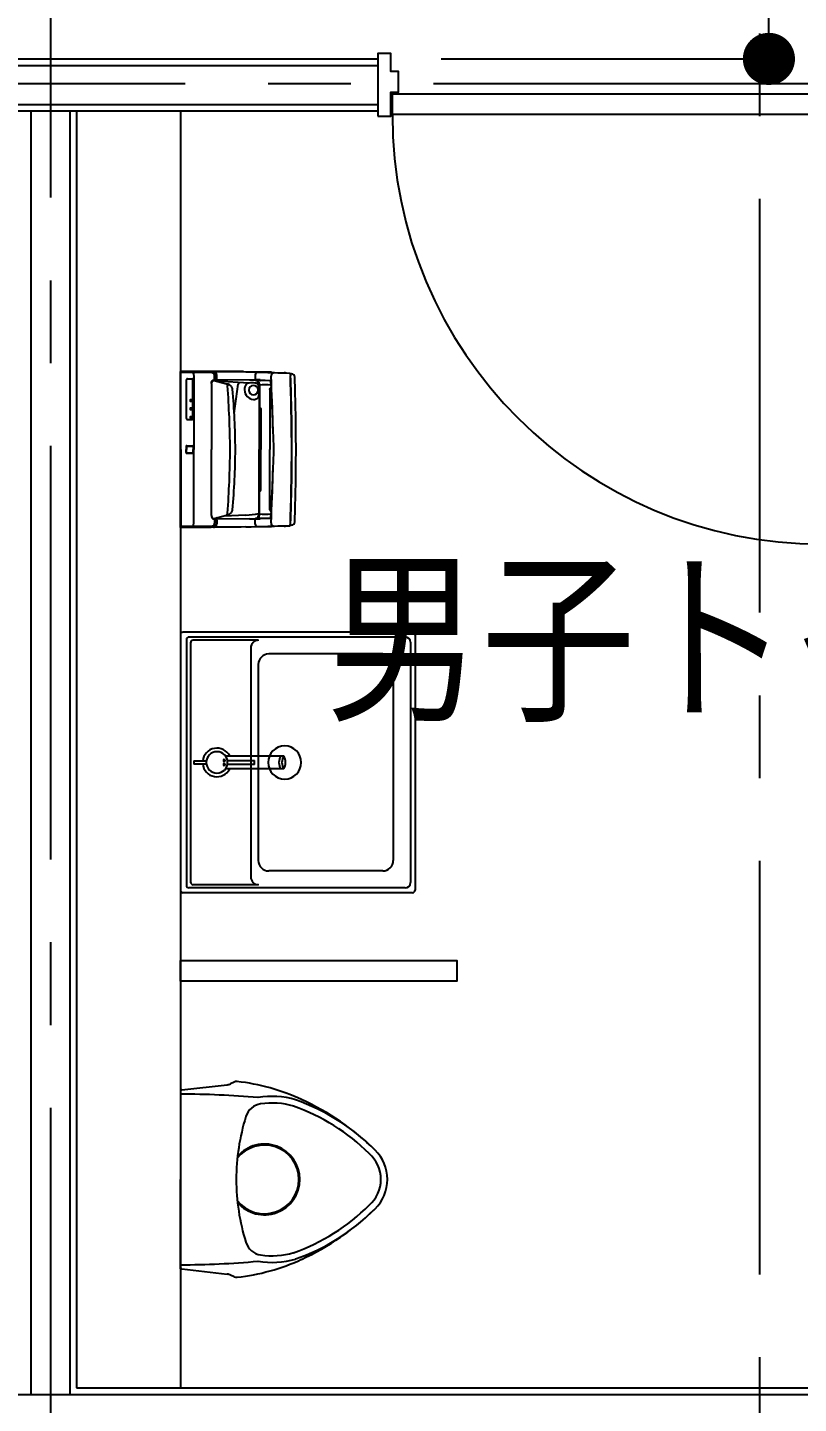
# Model space of a CAD drawing. Extents: x -119186 to 98821, y 1814 to 147180.
# Drawn here: x 18215 to 19694, y 32533 to 35173 of the extents above; entities that cross this region are included whole.
import ezdxf
from ezdxf.enums import TextEntityAlignment as Align

# ---------------------------------------------------------------- set-up
doc = ezdxf.new("R2010")
doc.units = 0
doc.header["$LTSCALE"] = 12.7
doc.header["$MEASUREMENT"] = 0
doc.header["$PDMODE"] = 1
doc.header["$PDSIZE"] = -2
doc.linetypes.add('CENTER', pattern=[2, 1.25, -0.25, 0.25, -0.25])
doc.layers.get('0').update_dxf_attribs({"linetype": 'CONTINUOUS'})
doc.layers.get('DEFPOINTS').update_dxf_attribs({"color": 1, "linetype": 'CONTINUOUS'})
for name, color, linetype in [('80_SHELL_TEXT', 7, 'CONTINUOUS'), ('A_寸法', 9, 'CONTINUOUS'), ('A_建築（什器）', 8, 'CONTINUOUS'), ('A_建築（建具）', 2, 'CONTINUOUS'), ('A_建築（新設・仕上げ）', 2, 'CONTINUOUS'), ('A_建築（軽鉄下地）', 8, 'CONTINUOUS'), ('A_通り芯', 8, 'CENTER')]:
    doc.layers.add(name, color=color, linetype=linetype)
doc.styles.add('Dim', font='simplex.shx', dxfattribs={"width": 0.7, "bigfont": 'extfont2.shx'})
doc.styles.get("Standard").update_dxf_attribs({"font": 'txt', "bigfont": 'BIGFONT.SHX'})
doc.dimstyles.new('1-200', dxfattribs={"dimscale": 200, "dimtxt": 3, "dimasz": 1, "dimexe": 1, "dimexo": 1, "dimgap": 1, "dimtad": 1, "dimdec": 0, "dimtxsty": 'Dim', "dimblk": 'DOT', "dimcen": 2.5, "dimadec": 0, "dimazin": 0, "dimtfac": 1, "dimtdec": 0, "dimtix": 1, "dimtmove": 2, "dimatfit": 3, "dimldrblk": '引出線', "dimfxl": 1, "dimlwd": -1, "dimlwe": -1, "dimarcsym": 0})

# ---------------------------------------------------------------- blocks, each defined once
blk = doc.blocks.new('_Dot')
at = {"color": 0, "linetype": 'ByBlock', "lineweight": -2}
blk.add_line((-0.5, 0), (-1, 0), dxfattribs=at)
at = {"color": 0, "linetype": 'ByBlock', "const_width": 0.5}
blk.add_lwpolyline([(-0.25, 0, 1), (0.25, 0, 1)], format="xyb", close=True, dxfattribs=at)
blk = doc.blocks.new('*D32')
at = {"layer": 'A_寸法', "color": 0, "transparency": 16777216}
for p, q in [((19031.1, 36632.6), (19637.4, 36632.6)), ((19637.4, 35212.6), (19637.4, 36532.6)), ((19009, 35112.6), (19637.4, 35112.6))]:
    blk.add_line(p, q, dxfattribs=at)
at = {"layer": 'DEFPOINTS', "color": 0, "transparency": 16777216}
for p in [(19031.1, 36632.6), (19637.4, 36632.6), (19009, 35112.6)]:
    blk.add_point(p, dxfattribs=at)
at = {"layer": 'A_寸法', "color": 0, "transparency": 16777216, "xscale": 100, "yscale": 100, "zscale": 100}
for p, rotation in [((19637.4, 36632.6), 90), ((19637.4, 35112.6), 270)]:
    blk.add_blockref('_Dot', p, dxfattribs=dict(at, rotation=rotation))
at = {"layer": 'A_寸法', "color": 0, "transparency": 16777216, "insert": (19397.4, 35872.6), "char_height": 360, "attachment_point": 5, "rotation": 90, "style": 'Dim'}
blk.add_mtext('1520', dxfattribs=at)
blk = doc.blocks.new('引出線')
at = {"color": 0, "linetype": 'ByBlock'}
for points in [[(0, 0), (-1.96, -0.4)], [(-1, 0), (0, 0)]]:
    blk.add_lwpolyline(points, dxfattribs=at)
blk = doc.blocks.new('Toilet for Men')
at = {"color": 0}
for p, q in [((-186.9, 103), (-183.6, 96)), ((-171.6, 2.5), (-181.7, 89.6)), ((171.6, 2.5), (181.7, 89.6)), ((186.9, 103), (183.6, 96)), ((-171.6, 2.5), (-171.3, 0)), ((-171.3, 0), (0, 0)), ((171.3, 0), (0, 0)), ((171.6, 2.5), (171.3, 0))]:
    blk.add_line(p, q, dxfattribs=at)
for centre, radius, start, end in [((0, 318.5), 78.6, 90, 135.7064), ((0, 318.5), 78.6, 44.2936, 90), ((305.3, 20.6), 505.2, 135.7064, 155.2161), ((226.3, 87.8), 401.6, 135.157, 160.6404), ((0, 318.5), 66, 90, 138.6236), ((0, 318.5), 66, 41.3764, 90), ((-305.3, 20.6), 505.2, 24.7839, 44.2936), ((-226.3, 87.8), 401.6, 19.3596, 44.843), ((226.3, 87.8), 389, 135.157, 160.6404), ((-226.3, 87.8), 389, 19.3596, 44.843), ((211.8, 63.8), 402.1, 155.2161, 173.6168), ((-2.8, 175.9), 156.5, 163.2845, 189.9664), ((-2.8, 175.9), 143.8, 163.2845, 188.8438), ((0, 161.1), 67.9, 310.6222, 229.3778), ((0, 161.1), 65.9, 307.9237, 232.0763), ((2.8, 175.9), 143.8, 351.1562, 16.7155), ((2.8, 175.9), 156.5, 350.0336, 16.7155), ((-211.8, 63.8), 402.1, 6.3832, 24.7839), ((1493.3, -1.4), 1657, 174.7996, 179.9529), ((-109.9, 159.2), 35.4, 188.8438, 252.6558), ((109.9, 159.2), 35.4, 287.3442, 351.1562), ((-1493.3, -1.4), 1657, 0.0471, 5.2004), ((-177.8, 107.4), 10.1, 173.6168, 205.641), ((0, 511.2), 404.1, 252.6558, 270), ((0, 511.2), 404.1, 270, 287.3442), ((177.8, 107.4), 10.1, 334.359, 6.3832), ((-201.8, 87.3), 20.2, 6.6208, 25.641), ((201.8, 87.3), 20.2, 154.359, 173.3792)]:
    blk.add_arc(centre, radius, start, end, dxfattribs=at)

msp = doc.modelspace()

# ---------------------------------------------------------------- linework, layer by layer
at = {"layer": 'A_建築（什器）', "color": 8}
msp.add_line((18508.65, 35010.15), (18508.65, 32562.64), dxfattribs=at)
at = {"layer": 'A_建築（什器）', "color": 8, "linetype": 'ByBlock', "lineweight": -2}
for p, q in [((18508.65, 34512.64), (18508.67, 34512.75)), ((18508.65, 34512.64), (18508.65, 34363.15)), ((18508.65, 34213.65), (18508.65, 34512.64)), ((18508.65, 34511.73), (18508.66, 34511.84)), ((18508.65, 34510.12), (18508.67, 34510.24)), ((18508.66, 34511.84), (18508.69, 34511.94)), ((18508.67, 34512.75), (18508.7, 34512.86)), ((18508.7, 34511.95), (18508.67, 34511.85)), ((18508.67, 34510.24), (18508.7, 34510.34)), ((18508.67, 34504.49), (18508.7, 34504.52)), ((18508.73, 34512), (18508.69, 34511.94)), ((18508.7, 34512.86), (18508.76, 34512.95)), ((18508.76, 34512.04), (18508.7, 34511.95)), ((18508.7, 34510.34), (18508.76, 34510.44)), ((18508.7, 34504.52), (18508.77, 34504.56)), ((18508.77, 34512.06), (18508.73, 34512)), ((18508.76, 34512.95), (18508.84, 34513.03)), ((18508.76, 34510.44), (18508.84, 34510.52)), ((18508.82, 34512.11), (18508.77, 34512.06)), ((18508.77, 34504.56), (18508.85, 34504.58)), ((18508.89, 34512.16), (18508.82, 34512.11)), ((18508.84, 34513.03), (18508.94, 34513.09)), ((18508.84, 34510.52), (18508.94, 34510.58)), ((18508.85, 34504.58), (18508.95, 34504.6)), ((18508.97, 34512.2), (18508.89, 34512.16)), ((18508.94, 34513.09), (18509.05, 34513.13)), ((18508.94, 34510.58), (18509.04, 34510.61)), ((18508.95, 34504.6), (18509.06, 34504.61)), ((18509.06, 34512.22), (18508.97, 34512.2)), ((18509.04, 34510.61), (18509.16, 34510.62)), ((18509.05, 34513.13), (18509.16, 34513.14)), ((18509.15, 34512.23), (18509.06, 34512.22)), ((18509.06, 34504.61), (18509.17, 34504.61)), ((18683.16, 34511.62), (18509.16, 34513.14)), ((18509.3, 34510.62), (18509.16, 34513.14)), ((18509.16, 34510.62), (18509.16, 34513.14)), ((18509.16, 34510.61), (18509.16, 34510.62)), ((18509.17, 34510.57), (18509.16, 34510.61)), ((18509.18, 34510.47), (18509.17, 34510.57)), ((18509.17, 34504.61), (18509.29, 34504.61)), ((18509.19, 34510.32), (18509.18, 34510.47)), ((18509.2, 34510.09), (18509.19, 34510.32)), ((18509.22, 34509.77), (18509.2, 34510.09)), ((18509.23, 34509.38), (18509.22, 34509.77)), ((18509.23, 34511.84), (18558.96, 34511.37)), ((18509.25, 34508.93), (18509.23, 34509.38)), ((18509.26, 34508.41), (18509.25, 34508.93)), ((18509.27, 34507.78), (18509.26, 34508.41)), ((18509.28, 34507.04), (18509.27, 34507.78)), ((18509.29, 34505.38), (18509.28, 34507.04)), ((18555.9, 34510.64), (18509.29, 34510.88)), ((18509.29, 34363.15), (18509.3, 34510.62)), ((18509.29, 34363.15), (18509.29, 34505.38)), ((18569.83, 34510.4), (18509.3, 34510.62)), ((18529.16, 34513.14), (18629.68, 34513.14)), ((18534.1, 34504.99), (18534.15, 34363.15)), ((18534.1, 34504.99), (18534.15, 34363.15)), ((18558.91, 34511.37), (18555.9, 34510.64)), ((18571.43, 34511.68), (18572.18, 34511.95)), ((18572.11, 34511.94), (18574.04, 34512.03)), ((18633.97, 34511.64), (18574.04, 34512.03)), ((18574.18, 34496.62), (18574.19, 34504.59)), ((18577.62, 34499.09), (18577.63, 34505.57)), ((18578.28, 34498.53), (18578.26, 34505.74)), ((18651.98, 34506.22), (18651.93, 34497.21)), ((18721.88, 34508.29), (18719.33, 34508.54)), ((18508.65, 34504.45), (18508.67, 34504.49)), ((18520.11, 34422.74), (18520.11, 34496.8)), ((18521.93, 34498.73), (18530.88, 34498.73)), ((18532.7, 34422.74), (18532.7, 34496.8)), ((18568.12, 34489.75), (18568.01, 34363.15)), ((18568.52, 34489.71), (18568.12, 34489.8)), ((18568.52, 34489.71), (18568.52, 34363.15)), ((18572.06, 34496.42), (18573.82, 34496.26)), ((18572.48, 34495.54), (18577.86, 34494.48)), ((18574.1, 34496.27), (18577.5, 34496.98)), ((18577.49, 34496.37), (18577.54, 34498.22)), ((18642, 34496.18), (18577.5, 34496.98)), ((18577.62, 34499.09), (18578.27, 34498.54)), ((18577.86, 34494.48), (18597.26, 34489.38)), ((18639.79, 34490.7), (18579.34, 34494.33)), ((18611.99, 34432.34), (18619.52, 34488.68)), ((18661.79, 34496.92), (18651.93, 34497.37)), ((18662.11, 34495.64), (18652.73, 34495.74)), ((18658.88, 34485.59), (18658.81, 34467.48)), ((18659.65, 34486.91), (18659.63, 34363.17)), ((18660.5, 34486.95), (18660.5, 34441.03)), ((18661.75, 34496.16), (18661.79, 34496.92)), ((18680.68, 34495.2), (18661.75, 34496.16)), ((18680.72, 34494.85), (18662.11, 34495.64)), ((18680.37, 34478.57), (18680.37, 34363.15)), ((18682.66, 34481.15), (18681.01, 34481.15)), ((18660.06, 34437.36), (18660.06, 34363.15)), ((18662.89, 34437.38), (18662.9, 34363.15)), ((18521.93, 34420.85), (18530.88, 34420.85)), ((18508.65, 34213.65), (18508.65, 34363.15)), ((18509.29, 34363.15), (18509.3, 34215.67)), ((18519.35, 34368.64), (18519.35, 34363.14)), ((18519.35, 34368.64), (18519.5, 34368.64)), ((18519.35, 34357.65), (18519.35, 34363.15)), ((18519.35, 34357.64), (18519.5, 34357.64)), ((18519.5, 34368.64), (18519.5, 34363.14)), ((18519.5, 34357.64), (18519.5, 34363.15)), ((18519.65, 34368.64), (18519.65, 34363.14)), ((18519.65, 34368.64), (18520.2, 34368.64)), ((18519.65, 34357.65), (18519.65, 34363.15)), ((18519.65, 34357.64), (18520.2, 34357.64)), ((18519.77, 34368.64), (18519.77, 34363.14)), ((18519.77, 34357.65), (18519.77, 34363.15)), ((18520.2, 34368.64), (18520.2, 34363.14)), ((18520.2, 34357.64), (18520.2, 34363.15)), ((18520.2, 34357.64), (18520.2, 34363.15)), ((18521.16, 34370.45), (18532.35, 34370.45)), ((18521.16, 34370.45), (18521.16, 34370.3)), ((18521.16, 34370.3), (18532.35, 34370.3)), ((18521.16, 34370.15), (18532.35, 34370.15)), ((18521.16, 34370.15), (18521.16, 34369.6)), ((18521.16, 34370.03), (18532.35, 34370.03)), ((18521.16, 34356.14), (18521.16, 34356.68)), ((18521.16, 34356.25), (18532.35, 34356.25)), ((18521.16, 34356.14), (18532.35, 34356.14)), ((18521.16, 34355.84), (18521.16, 34355.99)), ((18521.16, 34355.99), (18532.35, 34355.99)), ((18521.16, 34355.84), (18532.35, 34355.84)), ((18521.21, 34369.6), (18532.3, 34369.6)), ((18521.21, 34356.68), (18532.3, 34356.68)), ((18532.35, 34370.45), (18532.35, 34370.3)), ((18532.35, 34370.15), (18532.35, 34369.6)), ((18532.35, 34356.14), (18532.35, 34356.68)), ((18532.35, 34355.84), (18532.35, 34355.99)), ((18533.31, 34368.64), (18533.31, 34363.15)), ((18533.85, 34368.64), (18533.31, 34368.64)), ((18533.31, 34357.64), (18533.31, 34363.14)), ((18533.85, 34357.64), (18533.31, 34357.64)), ((18533.74, 34368.64), (18533.74, 34363.14)), ((18533.74, 34357.65), (18533.74, 34363.15)), ((18533.85, 34368.64), (18533.85, 34363.14)), ((18533.85, 34357.65), (18533.85, 34363.15)), ((18534, 34368.64), (18534, 34363.14)), ((18534.15, 34368.64), (18534, 34368.64)), ((18534, 34357.64), (18534, 34363.15)), ((18534.15, 34357.64), (18534, 34357.64)), ((18534.1, 34221.3), (18534.15, 34363.15)), ((18534.1, 34221.3), (18534.15, 34363.14)), ((18534.15, 34368.64), (18534.15, 34363.14)), ((18534.15, 34357.65), (18534.15, 34363.15)), ((18568.12, 34236.54), (18568.01, 34363.15)), ((18568.52, 34236.59), (18568.52, 34363.15)), ((18659.65, 34239.38), (18659.63, 34363.12)), ((18660.06, 34288.93), (18660.06, 34363.15)), ((18662.89, 34288.92), (18662.9, 34363.15)), ((18680.37, 34247.72), (18680.37, 34363.15)), ((18660.5, 34239.34), (18660.5, 34285.26)), ((18682.66, 34245.15), (18681.01, 34245.15)), ((18509.3, 34215.67), (18509.16, 34213.15)), ((18683.16, 34214.67), (18509.16, 34213.15)), ((18509.23, 34214.45), (18558.96, 34214.92)), ((18555.9, 34215.65), (18509.29, 34215.41)), ((18569.83, 34215.89), (18509.3, 34215.67)), ((18512.65, 34214.99), (18514.15, 34215.01)), ((18512.96, 34214.63), (18513.85, 34214.63)), ((18516.15, 34215.02), (18517.65, 34215.03)), ((18516.46, 34214.65), (18517.35, 34214.65)), ((18558.91, 34214.92), (18555.9, 34215.65)), ((18568.52, 34238.38), (18568.12, 34238.18)), ((18571.43, 34214.61), (18572.18, 34214.34)), ((18572.06, 34229.87), (18573.82, 34230.03)), ((18572.11, 34214.35), (18574.04, 34214.27)), ((18572.48, 34230.75), (18577.86, 34231.81)), ((18633.97, 34214.65), (18574.04, 34214.27)), ((18574.1, 34230.02), (18577.5, 34229.31)), ((18574.18, 34229.67), (18574.19, 34221.7)), ((18577.49, 34229.92), (18577.54, 34228.08)), ((18642, 34230.11), (18577.5, 34229.31)), ((18577.62, 34227.2), (18578.27, 34227.75)), ((18577.62, 34227.2), (18577.63, 34220.72)), ((18577.86, 34231.81), (18597.26, 34236.91)), ((18578.28, 34227.76), (18578.26, 34220.55)), ((18633.93, 34237.12), (18592.67, 34235.46)), ((18661.79, 34229.38), (18651.93, 34228.92)), ((18651.98, 34220.07), (18651.93, 34229.08)), ((18662.11, 34230.65), (18652.73, 34230.55)), ((18680.68, 34231.09), (18661.75, 34230.13)), ((18661.75, 34230.13), (18661.79, 34229.38)), ((18680.72, 34231.44), (18662.11, 34230.65)), ((18721.88, 34218.01), (18719.33, 34217.75))]:
    msp.add_line(p, q, dxfattribs=at)
at = {"layer": 'A_建築（什器）', "color": 8, "linetype": 'Continuous'}
for p, q in [((18508.65, 34007.7), (18508.65, 33517.7)), ((18943.65, 34012.7), (18513.65, 34012.7)), ((18953.65, 34012.7), (18516.65, 34012.7)), ((18939.95, 34003.3), (18525.15, 34003.3)), ((18958.65, 34007.7), (18958.65, 33517.7)), ((18520.15, 33998.3), (18520.15, 33527.1)), ((18528.15, 33992.24), (18528.15, 33533.16)), ((18658.65, 33997.24), (18533.15, 33997.24)), ((18643.65, 33982.24), (18643.65, 33543.16)), ((18949.95, 33993.3), (18949.95, 33532.1)), ((18658.02, 33950.83), (18658.02, 33574.57)), ((18896.79, 33970.83), (18678.02, 33970.83)), ((18916.79, 33950.83), (18916.79, 33574.57)), ((18534.47, 33765.7), (18534.47, 33759.7)), ((18534.47, 33765.7), (18558.37, 33765.7)), ((18594.9, 33775.2), (18706.78, 33775.2)), ((18598.76, 33766.7), (18650.45, 33766.7)), ((18558.37, 33759.7), (18534.47, 33759.7)), ((18706.78, 33750.2), (18594.9, 33750.2)), ((18650.45, 33758.7), (18598.76, 33758.7)), ((18896.79, 33554.57), (18678.02, 33554.57)), ((18658.65, 33528.16), (18533.15, 33528.16)), ((18943.65, 33512.7), (18513.65, 33512.7)), ((18953.65, 33512.7), (18516.65, 33512.7)), ((18939.95, 33522.1), (18525.15, 33522.1))]:
    msp.add_line(p, q, dxfattribs=at)
at = {"layer": 'A_建築（什器）', "color": 8, "linetype": 'ByBlock', "lineweight": -2}
for points in [[(18529.65, 34456.15), (18529.65, 34458.15), (18527.65, 34458.15), (18527.65, 34456.15)], [(18529.65, 34440.15), (18529.65, 34442.15), (18527.65, 34442.15), (18527.65, 34440.15)], [(18529.65, 34424.15), (18529.65, 34426.15), (18527.65, 34426.15), (18527.65, 34424.15)]]:
    msp.add_lwpolyline(points, close=True, dxfattribs=at)
at = {"layer": 'A_建築（什器）', "color": 8}
msp.add_lwpolyline([(18508.65, 33342.92), (18508.65, 33382.92), (19038.65, 33382.92), (19038.65, 33342.92)], close=True, dxfattribs=at)
at = {"layer": 'A_建築（什器）', "color": 8, "linetype": 'ByBlock', "lineweight": -2}
for centre, radius, start, end in [((18509.16, 34512.63), 0.508, 90.40709, 179.09433), ((18509.19, 34510.1), 0.535, 77.65325, 177.50959), ((18509.15, 34511.35), 0.494, 80.78687, 173.76559), ((18569.1, 34505.34), 5.14, 351.61712, 85.83375), ((18571.81, 34504.35), 7.34, 57.85228, 93.01914), ((18572.59, 34505.34), 6.63, 50.50118, 93.56374), ((18571.67, 34506.15), 5.98, 354.4982, 47.8468), ((18571.81, 34506.34), 6.47, 354.72966, 39.47523), ((16887.5, -29742.79), 64278.16, 88.3679564, 88.4430501), ((18656.48, 34506.61), 4.47, 79.51612, 180.6677), ((18688.36, 34504.3), 5.84, 89.00756, 186.64228), ((18702.93, 34662.6), 152.27, 262.53903, 271.79753), ((18707.23, 34500.91), 9.51, 64.47007, 87.16231), ((14222.07, 34352.45), 4500.04, 0.1362, 1.94476), ((14046.74, 34350.65), 4675.88, 0.15309, 1.88884), ((18721.54, 34501.88), 6.41, 359.74341, 87.04235), ((18521.95, 34496.89), 1.84, 90.47323, 181.5752), ((18530.87, 34496.89), 1.84, 358.4248, 89.52677), ((18573.86, 34498.21), 1.95, 267.22435, 286.69488), ((18575.71, 34496.48), 1.54, 174.6312, 249.96018), ((18579.83, 34496.39), 2.34, 177.63166, 257.81082), ((18576.17, 34498.61), 2.1, 309.27009, 358.08507), ((18581.4, 34498.28), 3.87, 167.95153, 180.96607), ((18594.01, 34472.21), 17.45, 43.25576, 78.6144), ((16626.74, 34346.42), 1977.27, 0.48893, 4.02388), ((18598.5, 34478.09), 10.22, 4.63407, 36.47818), ((17162.64, 34352.94), 1451.52, 0.40284, 4.97893), ((18626.45, 34488.47), 6.93, 150.69173, 178.28267), ((18649.09, 34477.96), 17.59, 143.07997, 181.91967), ((18639.85, 34484.26), 6.45, 90.56797, 138.53278), ((18648.65, 34477.15), 8.88, 90, 270), ((18648.65, 34477.15), 8.88, 90, 270), ((18645.47, 34434.71), 56.28, 83.19719, 95.79552), ((18642.18, 34376.98), 119.23, 84.92364, 90.49787), ((18648.65, 34477.15), 8.88, 270, 90), ((18648.65, 34477.15), 8.88, 270, 90), ((18653.97, 34497.36), 2.04, 184.29974, 232.81569), ((18652.53, 34484.08), 6.52, 13.38397, 93.4593), ((18655.59, 34497.19), 1.98, 179.01668, 228.86237), ((18645.18, 34484.14), 14.72, 10.65762, 51.88781), ((18657.51, 34497.2), 1.99, 179.1359, 229.16074), ((18649.38, 34486.93), 11.12, 359.70517, 52.09031), ((18659.96, 34485.81), 1.09, 106.34374, 179.1385), ((18670.13, 34196.09), 290.96, 87.57296, 92.06365), ((18662.33, 34496.18), 0.579, 181.88227, 247.39227), ((18679.92, 34493.79), 1.6, 14.7837, 61.68197), ((18680.21, 34493.56), 1.38, 18.64192, 68.19917), ((18660.25, 34487.8), 22.16, 4.3355, 16.79605), ((27481.78, 34809.87), 8805.26, 182.084634, 182.658521), ((15030.43, 34329.17), 3656.3, 1.2064, 2.73477), ((14284.62, 34354.73), 4445.77, 0.1084, 1.89632), ((18650.24, 34477.74), 18.74, 181.14905, 264.94618), ((18647.76, 34476.61), 17.55, 272.71544, 297.88788), ((18652.1, 34466.64), 6.76, 304.89075, 7.12218), ((18521.95, 34422.69), 1.84, 178.4248, 269.52677), ((18530.87, 34422.69), 1.84, 270.47323, 1.5752), ((17767.64, 34342.57), 920.47, 1.27566, 3.96045), ((18521.16, 34368.64), 1.81, 90, 180.03705), ((18521.16, 34357.64), 1.81, 179.96295, 270), ((18521.16, 34368.64), 1.66, 90, 180.56182), ((18521.16, 34357.64), 1.66, 179.43818, 270), ((18521.16, 34368.64), 1.51, 90, 180.04443), ((18521.16, 34357.64), 1.51, 179.95557, 270), ((18521.16, 34368.64), 1.39, 90, 180.13814), ((18521.16, 34357.64), 1.39, 179.86186, 270), ((18521.16, 34368.64), 0.962, 87.11525, 180), ((18521.16, 34357.64), 0.962, 180, 272.88475), ((18532.35, 34368.64), 0.962, 0, 92.88475), ((18532.35, 34357.64), 0.962, 267.11525, 0), ((18532.35, 34368.64), 1.81, 359.96295, 90), ((18532.35, 34368.64), 1.66, 359.43818, 90), ((18532.35, 34368.64), 1.51, 359.95557, 90), ((18532.35, 34368.64), 1.39, 359.86186, 90), ((18532.35, 34357.64), 1.66, 270, 0.56182), ((18532.35, 34357.64), 1.39, 270, 0.13814), ((18532.35, 34357.64), 1.81, 270, 0.03705), ((18532.35, 34357.64), 1.51, 270, 0.04443), ((16626.74, 34379.87), 1977.27, 355.97612, 359.51107), ((17162.64, 34373.35), 1451.52, 355.02107, 359.59716), ((17767.64, 34383.72), 920.47, 356.03955, 358.72434), ((14222.07, 34373.84), 4500.04, 358.05524, 359.8638), ((14046.74, 34375.64), 4675.88, 358.11116, 359.84691), ((14284.62, 34371.56), 4445.77, 358.10368, 359.8916), ((27481.78, 33916.43), 8805.26, 177.341479, 177.915366), ((15030.43, 34397.12), 3656.3, 357.26523, 358.7936), ((18594.01, 34254.08), 17.45, 281.3856, 316.74424), ((18598.5, 34248.2), 10.22, 323.52182, 355.36593), ((18509.19, 34216.19), 0.535, 182.49041, 282.34675), ((18509.15, 34214.94), 0.494, 186.23441, 279.21313), ((18512.96, 34214.94), 0.31, 168.87458, 269.7147), ((18513.85, 34214.94), 0.31, 270.2853, 11.12542), ((18516.46, 34214.96), 0.31, 168.87458, 269.7147), ((18517.35, 34214.96), 0.31, 270.2853, 11.12542), ((18569.1, 34220.95), 5.14, 274.16625, 8.38288), ((18571.81, 34221.95), 7.34, 266.98086, 302.14772), ((18572.59, 34220.95), 6.63, 266.43626, 309.49882), ((18573.86, 34228.08), 1.95, 73.30512, 92.77565), ((18575.71, 34229.81), 1.54, 110.03982, 185.3688), ((18571.67, 34220.14), 5.98, 312.1532, 5.5018), ((18571.81, 34219.95), 6.47, 320.52477, 5.27034), ((18579.83, 34229.91), 2.34, 102.18918, 182.36834), ((18576.17, 34227.68), 2.1, 1.91493, 50.72991), ((18581.4, 34228.01), 3.87, 179.03393, 192.04847), ((18612.39, 34527.99), 291.66, 274.23554, 279.19239), ((16887.5, 98469.08), 64278.16, 271.5569499, 271.6320436), ((18642.18, 34349.32), 119.23, 269.50213, 275.07636), ((18653.97, 34228.93), 2.04, 127.18431, 175.70026), ((18656.48, 34219.68), 4.47, 179.3323, 280.48388), ((18655.59, 34229.1), 1.98, 131.13763, 180.98332), ((18645.18, 34242.15), 14.72, 308.11219, 349.34238), ((18657.51, 34229.09), 1.99, 130.83926, 180.8641), ((18649.38, 34239.36), 11.12, 307.90969, 0.29483), ((18659.89, 34240.35), 0.952, 197.22653, 255.58565), ((18670.13, 34530.2), 290.96, 267.93635, 272.42704), ((18662.33, 34230.11), 0.579, 112.60773, 178.11773), ((18679.92, 34232.5), 1.6, 298.31803, 345.2163), ((18680.21, 34232.73), 1.38, 291.80083, 341.35808), ((18660.25, 34238.49), 22.16, 343.20395, 355.6645), ((18688.36, 34222), 5.84, 173.35772, 270.99244), ((18702.93, 34063.69), 152.27, 88.20247, 97.46097), ((18707.23, 34225.38), 9.51, 272.83769, 295.52993), ((18721.54, 34224.41), 6.41, 272.95765, 0.25659), ((18509.16, 34213.66), 0.508, 180.90567, 269.59291)]:
    msp.add_arc(centre, radius, start, end, dxfattribs=at)
at = {"layer": 'A_建築（什器）', "color": 8, "linetype": 'Continuous'}
for centre, radius, start, end in [((18513.65, 34007.7), 5, 90, 180), ((18525.15, 33998.3), 5, 90, 180), ((18939.95, 33993.3), 10, 0, 90), ((18953.65, 34007.7), 5, 0, 90), ((18533.15, 33992.24), 5, 90, 180), ((18658.65, 33982.24), 15, 90, 180), ((18678.02, 33950.83), 20, 90, 180), ((18896.79, 33950.83), 20, 0, 90), ((18708.65, 33762.7), 31.75, 90, 180), ((18708.65, 33762.7), 31.75, 270, 90), ((18578.65, 33762.7), 27.5, 27.03569, 173.73709), ((18578.65, 33762.7), 20.5, 90, 270), ((18578.65, 33762.7), 20.5, 270, 90), ((18592.65, 33766.7), 1.7, 90, 270), ((18592.65, 33766.7), 1.7, 270, 90), ((18610.65, 33762.7), 40, 354.26083, 5.73917), ((18722.34, 33762.7), 24.78, 149.71071, 210.28929), ((18728.18, 33762.7), 24.78, 149.71071, 210.28929), ((18685.38, 33762.7), 24.78, 329.71071, 30.28929), ((18578.65, 33762.7), 27.5, 186.26291, 332.96431), ((18592.65, 33758.7), 1.7, 90, 270), ((18592.65, 33758.7), 1.7, 270, 90), ((18708.65, 33762.7), 31.75, 180, 270), ((18678.02, 33574.57), 20, 180, 270), ((18896.79, 33574.57), 20, 270, 0), ((18533.15, 33533.16), 5, 180, 270), ((18658.65, 33543.16), 15, 180, 270), ((18939.95, 33532.1), 10, 270, 0), ((18513.65, 33517.7), 5, 180, 270), ((18525.15, 33527.1), 5, 180, 270), ((18953.65, 33517.7), 5, 270, 0)]:
    msp.add_arc(centre, radius, start, end, dxfattribs=at)
at = {"layer": 'A_建築（什器）', "color": 8, "linetype": 'ByBlock', "lineweight": -2, "extrusion": (0, 0, -1)}
for centre, major_axis, ratio, start_param, end_param in [((18531.84, 34504.95), (0.02, 5.59), 0.4038952, 6.2831853, 7.8892127), ((18718.18, 34504.74), (0.01, 4.55), 0.4182143, 0, 1.5648214), ((18718.18, 34504.74), (-0.01, -4.55), 0.2954572, 3.1415927, 4.6198467), ((18571.93, 34489.74), (0.01, 6.69), 0.5694296, 4.7124069, 6.4000992), ((18572.4, 34489.63), (0.01, 5.91), 0.6564156, 4.6857901, 6.5132442), ((18596.93, 34484.61), (-0.03, -4.81), 0.4612645, 3.2485398, 4.6219709), ((18680.99, 34478.57), (0.01, 2.58), 0.2395305, 4.6700142, 6.2831853), ((18661.47, 34437.36), (0, 5.78), 0.2448108, 4.7063237, 7.8537999)]:
    msp.add_ellipse(centre, major_axis=major_axis, ratio=ratio, start_param=start_param, end_param=end_param, dxfattribs=at)
at = {"layer": 'A_建築（什器）', "color": 8, "linetype": 'ByBlock', "lineweight": -2}
for centre, major_axis, ratio, start_param, end_param in [((18661.47, 34288.93), (0, -5.78), 0.2448108, 4.7063237, 7.8537999), ((18596.93, 34241.68), (-0.03, 4.81), 0.4612645, 3.2485398, 4.6219709), ((18680.99, 34247.73), (0.01, -2.58), 0.2395305, 4.6700142, 6.2831853), ((18531.84, 34221.35), (0.02, -5.59), 0.4038952, 6.2831853, 7.8892127), ((18571.93, 34236.56), (0.01, -6.69), 0.5694296, 4.7124069, 6.3812621), ((18572.4, 34236.67), (0.01, -5.91), 0.6564156, 4.6857901, 6.5132442), ((18718.18, 34221.55), (0.01, -4.55), 0.4182143, 0, 1.5648214), ((18718.18, 34221.55), (-0.01, 4.55), 0.2954572, 3.1415927, 4.6198467)]:
    msp.add_ellipse(centre, major_axis=major_axis, ratio=ratio, start_param=start_param, end_param=end_param, dxfattribs=at)
at = {"layer": 'A_建築（建具）', "color": 8}
msp.add_lwpolyline([(18887.13, 35002.64), (18912.13, 35002.64), (18912.13, 35048.64), (18927.13, 35048.64), (18927.13, 35088.64), (18912.13, 35088.64), (18912.13, 35122.64), (18887.13, 35122.64), (18887.13, 35002.64)], dxfattribs=at)
msp.add_lwpolyline([(19739.13, 35005.64), (18915.13, 35005.64), (18915.13, 35045.64), (19739.13, 35045.64)], close=True, dxfattribs=at)
msp.add_arc((19739.13, 35005.64), 824, 180, 270, dxfattribs=at)
at = {"layer": 'A_建築（新設・仕上げ）', "color": 8}
for p, q in [((17882.85, 35112.64), (18887.13, 35112.64)), ((17882.85, 35012.64), (18887.13, 35012.64)), ((18309.13, 35012.64), (18309.13, 32562.64)), ((18309.13, 32562.64), (20829.13, 32562.64))]:
    msp.add_line(p, q, dxfattribs=at)
at = {"layer": 'A_建築（軽鉄下地）', "color": 8, "ltscale": 50}
for p, q in [((17882.85, 35100.14), (18887.13, 35100.14)), ((17882.85, 35025.14), (18887.13, 35025.14)), ((18221.63, 35012.64), (18221.63, 32550.14)), ((18296.63, 35012.64), (18296.63, 32550.14)), ((15759.13, 32550.14), (22959.13, 32550.14))]:
    msp.add_line(p, q, dxfattribs=at)
at = {"layer": 'A_通り芯', "color": 8, "ltscale": 50}
for p, q in [((19619.13, 51353.91), (19619.13, 14059.15)), ((18259.13, 38180.14), (18259.13, 32309.63)), ((15184.19, 35065.49), (23314.5, 35065.49))]:
    msp.add_line(p, q, dxfattribs=at)

# ---------------------------------------------------------------- block references
at = {"layer": 'A_建築（什器）', "color": 8, "rotation": 269.9999999999999}
msp.add_blockref('Toilet for Men', (18508.65, 32962.7), dxfattribs=at)

# ---------------------------------------------------------------- texts
at = {"layer": '80_SHELL_TEXT', "color": 8, "width": 0.9}
msp.add_text('男子トイレ', height=300, dxfattribs=at).set_placement((18787.97, 34140.87), align=Align.TOP_LEFT)

# ---------------------------------------------------------------- dimensions: what is measured, and where the dimension line sits
at = {"layer": 'A_寸法', "color": 8}
dim = msp.add_linear_dim(base=(19637.42, 36632.64), p1=(19008.99, 35112.64), p2=(19031.15, 36632.64), angle=90, dimstyle='1-200', override={"dimtxt": 1.8, "dimasz": 0.5, "dimexe": 0, "dimexo": 0, "dimgap": 0.3}, dxfattribs=at)
dim.commit()
dim.dimension.update_dxf_attribs({"geometry": '*D32', "text_midpoint": (19397.42, 35872.64)})

doc.saveas('drawing.dxf')
